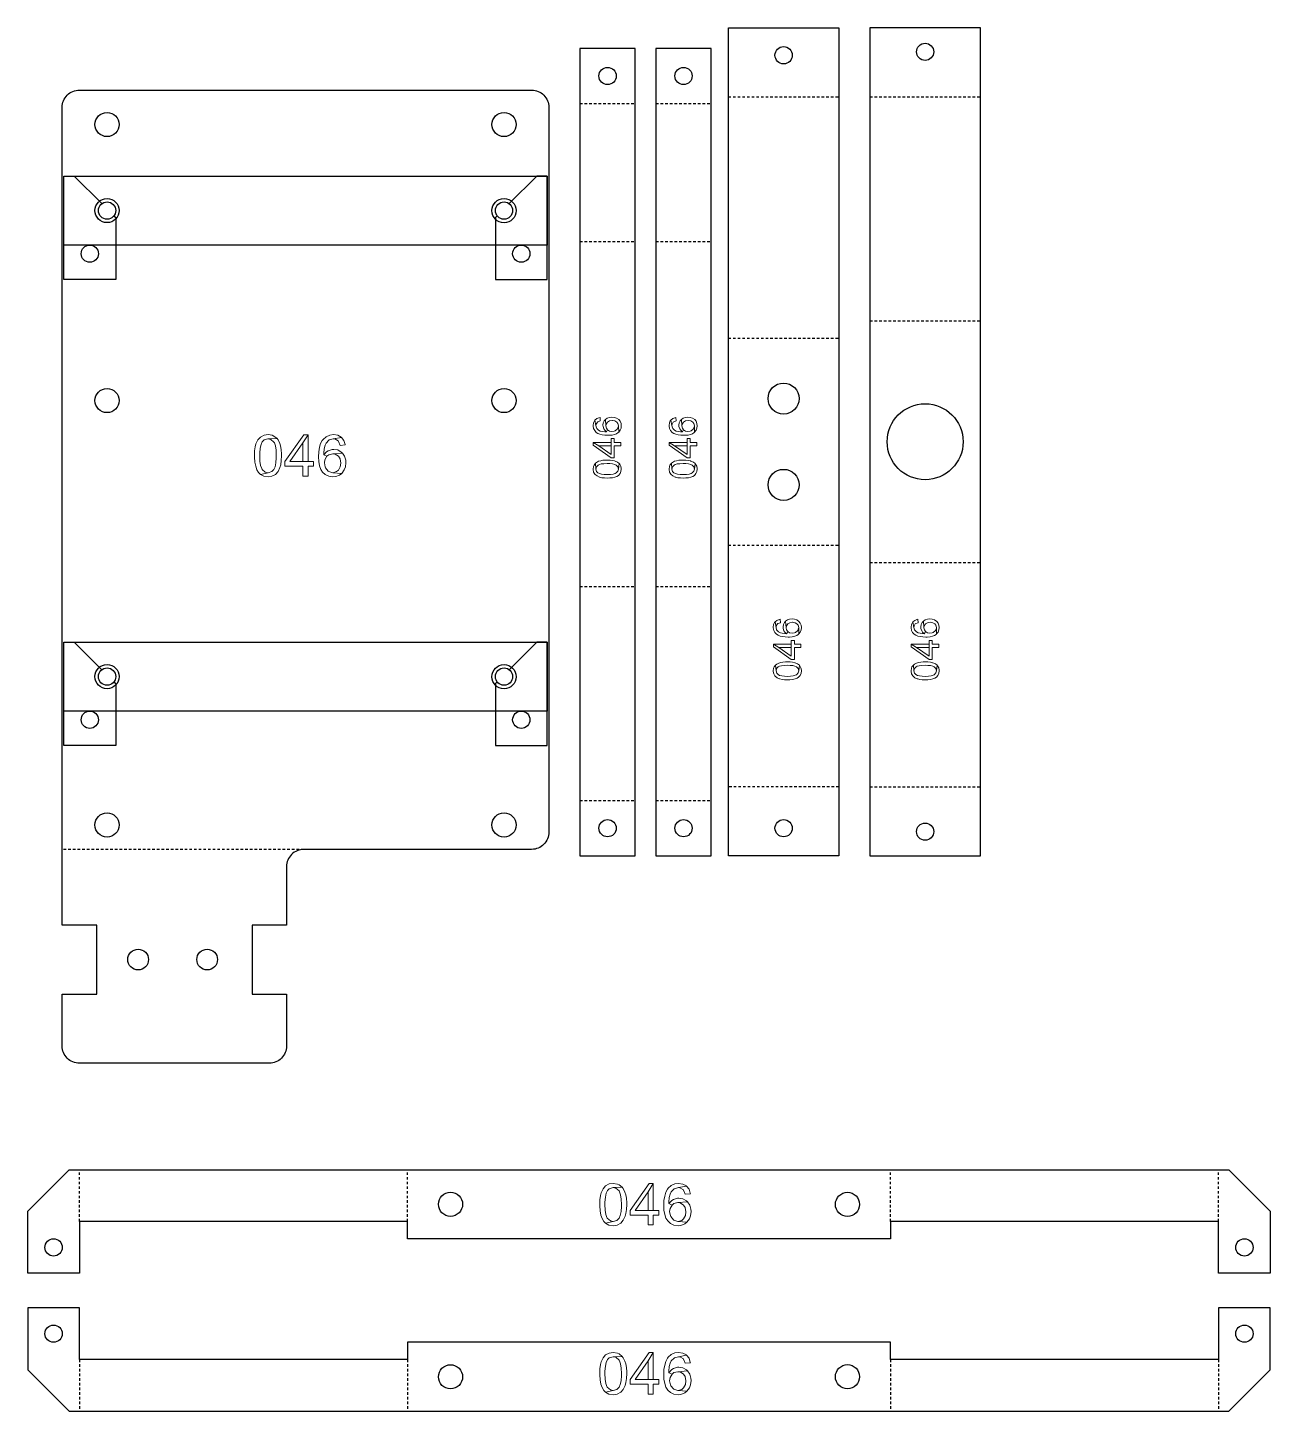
# Model space of a CAD drawing. Header units: millimetres. Extents: x 0 to 2020, y 0 to 926.
# Drawn here: x 1660 to 2020, y 213 to 614 of the extents above; entities that cross this region are included whole.
import ezdxf

# ---------------------------------------------------------------- set-up
doc = ezdxf.new("R2010")
doc.units = ezdxf.units.MM
doc.linetypes.add('JIS_02_0.7', pattern=[1.35, 0.75, -0.6])
doc.layers.add('1', color=30, linetype='Continuous')

msp = doc.modelspace()

# ---------------------------------------------------------------- linework, layer by layer
for points in [[(1863, 614), (1895, 614), (1895, 374), (1863, 374)], [(1904, 374), (1936, 374), (1936, 614), (1904, 614)]]:
    msp.add_lwpolyline(points, close=True)
at = {"color": 0}
for points in [[(1820, 374), (1836, 374), (1836, 608), (1820, 608)], [(1842, 374), (1858, 374), (1858, 608), (1842, 608)], [(1672, 283), (2008, 283), (2020, 271), (2020, 253), (2005, 253), (2005, 268), (1910, 268), (1910, 263), (1770, 263), (1770, 268), (1675, 268), (1675, 253), (1660, 253), (1660, 271), (1672, 283)], [(1672, 213), (2008, 213), (2020, 225), (2020, 243), (2005, 243), (2005, 228), (1910, 228), (1910, 233), (1770, 233), (1770, 228), (1675, 228), (1675, 243), (1660, 243), (1660, 225), (1672, 213)]]:
    msp.add_lwpolyline(points, close=True, dxfattribs=at)
msp.add_lwpolyline([(1735, 333.93), (1735, 318.86, -0.414214), (1730, 313.86), (1675, 313.86, -0.414214), (1670, 318.86), (1670, 333.86), (1680, 333.86), (1680, 353.86), (1670, 353.86), (1670, 590.93, -0.414214), (1675, 595.93), (1806, 595.93, -0.414214), (1811, 590.93), (1811, 380.86, -0.414214), (1806, 375.86), (1740, 375.86, 0.414214), (1735, 370.86), (1735, 353.86), (1725, 353.86), (1725, 333.86), (1735, 333.86)], format="xyb", close=True, dxfattribs=at)
for centre, radius in [((1879, 606), 2.5), ((1920, 607), 2.5), ((1828, 600), 2.5), ((1850, 600), 2.5), ((1879, 506.5), 4.5), ((1920, 494), 11), ((1879, 481.5), 4.5), ((1828, 382), 2.5), ((1850, 382), 2.5), ((1879, 382), 2.5), ((1920, 381), 2.5)]:
    msp.add_circle(centre, radius)
for centre, radius in [((1683, 585.93), 3.5), ((1798, 585.93), 3.5), ((1683, 561), 2.5), ((1798, 561), 2.5), ((1683, 505.93), 3.5), ((1798, 505.93), 3.5), ((1683, 425.93), 2.5), ((1798, 425.93), 2.5), ((1683, 382.93), 3.5), ((1798, 382.93), 3.5), ((1692, 343.93), 3), ((1712, 343.93), 3), ((1782.5, 273), 3.5), ((1897.5, 272.97), 3.5), ((1667.5, 260.5), 2.5), ((2012.5, 260.5), 2.5), ((1667.5, 235.5), 2.5), ((2012.5, 235.5), 2.5), ((1782.5, 223), 3.5), ((1897.5, 223.03), 3.5)]:
    msp.add_circle(centre, radius, dxfattribs=at)
at = {"layer": '1', "linetype": 'JIS_02_0.7'}
for p, q in [((1863, 594), (1895, 594)), ((1904, 594), (1936, 594)), ((1820, 592), (1836, 592)), ((1842, 592), (1858, 592)), ((1820, 552), (1836, 552)), ((1842, 552), (1858, 552)), ((1904, 529), (1936, 529)), ((1863, 524), (1895, 524)), ((1863, 464), (1895, 464)), ((1904, 459), (1936, 459)), ((1820, 452), (1836, 452)), ((1842, 452), (1858, 452)), ((1895, 394), (1863, 394)), ((1904, 394), (1936, 394)), ((1820, 390), (1836, 390)), ((1842, 390), (1858, 390)), ((1740, 375.86), (1670, 375.86)), ((1675, 268), (1675, 283)), ((1770, 268), (1770, 283)), ((1910, 268), (1910, 283)), ((2005, 268), (2005, 283)), ((1675, 228), (1675, 213)), ((1770, 228), (1770, 213)), ((1910, 228), (1910, 213)), ((2005, 228), (2005, 213))]:
    msp.add_line(p, q, dxfattribs=at)
at = {"layer": '1'}
for points in [[(1670.5, 551), (1670.5, 556), (1670.5, 571), (1810.5, 571), (1810.5, 556), (1810.5, 551)], [(1670.5, 415.93), (1670.5, 420.93), (1670.5, 435.93), (1810.5, 435.93), (1810.5, 420.93), (1810.5, 415.93)]]:
    msp.add_lwpolyline(points, close=True, dxfattribs=at)
for points in [[(1685, 559.5), (1685.5, 559), (1685.5, 541), (1670.5, 541), (1670.5, 556), (1670.5, 571), (1673.5, 571), (1681.5, 563)], [(1796, 559.5), (1795.5, 559), (1795.5, 541), (1810.5, 541), (1810.5, 556), (1810.5, 571), (1807.5, 571), (1799.5, 563)], [(1685, 424.43), (1685.5, 423.93), (1685.5, 405.93), (1670.5, 405.93), (1670.5, 420.93), (1670.5, 435.93), (1673.5, 435.93), (1681.5, 427.93)], [(1796, 424.43), (1795.5, 423.93), (1795.5, 405.93), (1810.5, 405.93), (1810.5, 420.93), (1810.5, 435.93), (1807.5, 435.93), (1799.5, 427.93)]]:
    msp.add_lwpolyline(points, dxfattribs=at)
at = {"layer": '1', "color": 30, "lineweight": 0}
for points in [[(1823.81, 498.73), (1823.82, 498.5), (1823.95, 497.81), (1824.26, 497.22), (1824.73, 496.72), (1824.74, 496.69), (1825.22, 496.4), (1825.79, 496.15), (1826.46, 495.99), (1827.23, 495.89), (1828.1, 495.86), (1828.52, 495.86), (1829.33, 495.94), (1830.03, 496.09), (1830.61, 496.32), (1831.07, 496.63), (1831.22, 496.77), (1831.17, 498.61), (1831.16, 498.47), (1830.92, 497.81), (1830.79, 497.63), (1830.22, 497.2), (1829.94, 497.09), (1829.25, 496.99), (1828.56, 497.1), (1828, 497.45), (1827.72, 496.83), (1827.16, 496.86), (1826.43, 496.95), (1825.87, 497.11), (1825.36, 497.38), (1824.89, 497.84), (1824.78, 497.99), (1824.62, 498.66), (1824.34, 500.28), (1824.18, 500.07), (1823.9, 499.46)], [(1824.34, 500.28), (1824.62, 498.66), (1824.68, 499.07), (1825.04, 499.65), (1825.18, 499.75), (1825.87, 500.02), (1825.81, 500.99), (1825.51, 500.94), (1824.86, 500.7)], [(1826.65, 498.78), (1826.69, 498.37), (1826.91, 497.7), (1827.18, 497.31), (1827.72, 496.83), (1828, 497.45), (1827.66, 497.91), (1827.52, 498.57), (1827.37, 500.46), (1827.05, 500.07), (1826.76, 499.47)], [(1827.37, 500.46), (1827.52, 498.57), (1827.61, 499.12), (1828, 499.69), (1828.01, 499.7), (1828.57, 500.02), (1829.3, 500.14), (1829.38, 500.14), (1830.11, 500.01), (1830.66, 499.69), (1831.01, 499.27), (1831.17, 498.61), (1831.22, 496.77), (1831.63, 497.31), (1831.89, 497.93), (1831.98, 498.64), (1831.9, 499.29), (1831.63, 499.92), (1831.24, 500.41), (1830.63, 500.81), (1830.61, 500.83), (1829.96, 501.06), (1829.24, 501.13), (1828.56, 501.07), (1827.92, 500.84)], [(1845.81, 498.73), (1845.82, 498.5), (1845.95, 497.81), (1846.26, 497.22), (1846.73, 496.72), (1846.74, 496.69), (1847.22, 496.4), (1847.79, 496.15), (1848.46, 495.99), (1849.23, 495.89), (1850.1, 495.86), (1850.52, 495.86), (1851.33, 495.94), (1852.03, 496.09), (1852.61, 496.32), (1853.07, 496.63), (1853.22, 496.77), (1853.17, 498.61), (1853.16, 498.47), (1852.92, 497.81), (1852.79, 497.63), (1852.22, 497.2), (1851.94, 497.09), (1851.25, 496.99), (1850.56, 497.1), (1850, 497.45), (1849.72, 496.83), (1849.16, 496.86), (1848.43, 496.95), (1847.87, 497.11), (1847.36, 497.38), (1846.89, 497.84), (1846.78, 497.99), (1846.62, 498.66), (1846.34, 500.28), (1846.18, 500.07), (1845.9, 499.46)], [(1846.34, 500.28), (1846.62, 498.66), (1846.68, 499.07), (1847.04, 499.65), (1847.18, 499.75), (1847.87, 500.02), (1847.81, 500.99), (1847.51, 500.94), (1846.86, 500.7)], [(1848.65, 498.78), (1848.69, 498.37), (1848.91, 497.7), (1849.18, 497.31), (1849.72, 496.83), (1850, 497.45), (1849.66, 497.91), (1849.52, 498.57), (1849.37, 500.46), (1849.05, 500.07), (1848.76, 499.47)], [(1849.37, 500.46), (1849.52, 498.57), (1849.61, 499.12), (1850, 499.69), (1850.01, 499.7), (1850.57, 500.02), (1851.3, 500.14), (1851.38, 500.14), (1852.11, 500.01), (1852.66, 499.69), (1853.01, 499.27), (1853.17, 498.61), (1853.22, 496.77), (1853.63, 497.31), (1853.89, 497.93), (1853.98, 498.64), (1853.9, 499.29), (1853.63, 499.92), (1853.24, 500.41), (1852.63, 500.81), (1852.61, 500.83), (1851.96, 501.06), (1851.24, 501.13), (1850.56, 501.07), (1849.92, 500.84)], [(1729.63, 496.05), (1728.47, 495.9), (1727.44, 495.37), (1726.7, 494.51), (1726.14, 493.36), (1725.93, 492.53), (1725.75, 491.32), (1725.72, 489.93), (1725.72, 489.57), (1725.81, 488.12), (1726.05, 486.88), (1726.4, 485.87), (1726.91, 485.04), (1727.41, 484.54), (1729.63, 485.01), (1728.83, 485.19), (1727.91, 485.99), (1727.79, 486.2), (1727.47, 487.09), (1727.29, 488.33), (1727.23, 489.93), (1727.23, 490.66), (1727.35, 492.09), (1727.62, 493.18), (1727.97, 493.98), (1728.5, 494.51), (1729.6, 494.84), (1732.23, 494.93), (1731.31, 495.66), (1730.84, 495.87)], [(1732.23, 494.93), (1729.6, 494.84), (1730.43, 494.66), (1731.31, 493.86), (1731.46, 493.65), (1731.76, 492.77), (1731.97, 491.52), (1732.02, 489.93), (1732, 489.36), (1731.91, 487.88), (1731.67, 486.76), (1731.31, 485.99), (1730.69, 485.34), (1729.63, 485.01), (1727.41, 484.54), (1728.39, 483.98), (1729.63, 483.8), (1730.78, 483.98), (1731.82, 484.51), (1732.56, 485.37), (1733.09, 486.52), (1733.3, 487.35), (1733.47, 488.53), (1733.53, 489.93), (1733.53, 490.43), (1733.44, 491.73), (1733.27, 492.77), (1733.03, 493.51), (1732.53, 494.54)], [(1741.23, 496.02), (1740.01, 496.02), (1734.54, 488.24), (1734.54, 486.88), (1739.75, 486.88), (1739.75, 484.01), (1741.23, 484.01), (1741.23, 486.88), (1742.85, 486.88), (1742.85, 488.24), (1741.23, 488.24), (1735.99, 488.24), (1739.75, 493.65)], [(1741.23, 496.02), (1739.75, 493.65), (1739.75, 488.24), (1735.99, 488.24), (1741.23, 488.24)], [(1748.59, 496.05), (1747.5, 495.93), (1746.43, 495.46), (1745.58, 494.69), (1745.34, 494.39), (1744.87, 493.48), (1744.54, 492.38), (1744.33, 491.11), (1744.27, 489.63), (1744.33, 488.3), (1744.57, 487.03), (1744.92, 485.96), (1745.43, 485.16), (1746.2, 484.48), (1747.23, 483.98), (1748.44, 483.8), (1749.27, 483.89), (1750.37, 484.33), (1750.99, 484.81), (1748.42, 485.01), (1748.36, 485.01), (1747.2, 485.4), (1747.05, 485.49), (1746.29, 486.43), (1746.2, 486.7), (1745.96, 487.88), (1746.11, 488.8), (1746.67, 489.78), (1745.75, 490.19), (1745.75, 490.66), (1745.87, 491.97), (1746.17, 492.97), (1746.46, 493.59), (1747.26, 494.45), (1747.35, 494.51), (1748.5, 494.84), (1750.9, 495.25), (1750.84, 495.34), (1749.84, 495.87)], [(1750.9, 495.25), (1748.5, 494.84), (1748.95, 494.81), (1749.95, 494.22), (1750.04, 494.1), (1750.52, 492.94), (1752, 493.06), (1751.97, 493.18), (1751.61, 494.36)], [(1823.85, 493.81), (1823.85, 493.02), (1829.02, 489.37), (1829.93, 489.37), (1829.93, 492.84), (1831.84, 492.84), (1831.84, 493.81), (1829.93, 493.81), (1829.93, 494.9), (1829.02, 494.9), (1829.02, 493.81), (1829.02, 490.33), (1825.42, 492.84)], [(1823.85, 493.81), (1825.42, 492.84), (1829.02, 492.84), (1829.02, 490.33), (1829.02, 493.81)], [(1845.85, 493.81), (1845.85, 493.02), (1851.02, 489.37), (1851.93, 489.37), (1851.93, 492.84), (1853.84, 492.84), (1853.84, 493.81), (1851.93, 493.81), (1851.93, 494.9), (1851.02, 494.9), (1851.02, 493.81), (1851.02, 490.33), (1847.42, 492.84)], [(1845.85, 493.81), (1847.42, 492.84), (1851.02, 492.84), (1851.02, 490.33), (1851.02, 493.81)], [(1748.65, 491.79), (1748.21, 491.76), (1747.05, 491.4), (1746.58, 491.11), (1745.75, 490.19), (1746.67, 489.78), (1747.23, 490.22), (1748.36, 490.49), (1751.17, 490.72), (1750.84, 491.02), (1749.84, 491.61)], [(1751.17, 490.72), (1748.36, 490.49), (1749.04, 490.4), (1750.04, 489.78), (1750.49, 489.07), (1750.69, 487.82), (1750.55, 486.76), (1750.01, 485.78), (1749.51, 485.34), (1748.42, 485.01), (1750.99, 484.81), (1751.73, 485.81), (1752.05, 486.7), (1752.2, 487.91), (1752.14, 488.62), (1751.82, 489.78)], [(1823.81, 486.08), (1823.81, 485.91), (1823.95, 485.21), (1824.28, 484.63), (1824.4, 484.49), (1824.94, 484.07), (1825.62, 483.76), (1825.74, 483.72), (1826.36, 483.58), (1827.08, 483.5), (1827.89, 483.47), (1828.65, 483.49), (1829.43, 483.58), (1830.11, 483.75), (1830.69, 483.97), (1831.15, 484.26), (1831.61, 484.76), (1831.88, 485.36), (1831.98, 486.08), (1831.97, 486.26), (1831.83, 486.96), (1831.51, 487.54), (1831.38, 487.68), (1831.17, 486.08), (1831.01, 485.46), (1830.52, 484.94), (1830.17, 484.77), (1829.6, 484.61), (1828.84, 484.52), (1827.89, 484.48), (1827.02, 484.5), (1826.26, 484.61), (1825.64, 484.76), (1825.19, 484.99), (1824.8, 485.41), (1824.62, 486.06), (1824.62, 486.06), (1824.49, 487.76), (1824.07, 487.2), (1823.9, 486.79)], [(1824.49, 487.76), (1824.62, 486.06), (1824.78, 486.71), (1825.27, 487.22), (1825.62, 487.4), (1826.19, 487.55), (1826.96, 487.64), (1827.89, 487.68), (1828.68, 487.65), (1829.47, 487.58), (1830.08, 487.42), (1830.52, 487.22), (1831.01, 486.71), (1831.17, 486.08), (1831.38, 487.68), (1830.85, 488.09), (1830.16, 488.4), (1830.05, 488.43), (1829.43, 488.57), (1828.71, 488.66), (1827.89, 488.69), (1827.33, 488.68), (1826.6, 488.61), (1826, 488.51), (1825.41, 488.32), (1824.81, 488.01)], [(1845.81, 486.08), (1845.81, 485.91), (1845.95, 485.21), (1846.28, 484.63), (1846.4, 484.49), (1846.94, 484.07), (1847.62, 483.76), (1847.74, 483.72), (1848.36, 483.58), (1849.08, 483.5), (1849.89, 483.47), (1850.65, 483.49), (1851.43, 483.58), (1852.11, 483.75), (1852.69, 483.97), (1853.15, 484.26), (1853.61, 484.76), (1853.88, 485.36), (1853.98, 486.08), (1853.97, 486.26), (1853.83, 486.96), (1853.51, 487.54), (1853.38, 487.68), (1853.17, 486.08), (1853.01, 485.46), (1852.52, 484.94), (1852.17, 484.77), (1851.6, 484.61), (1850.84, 484.52), (1849.89, 484.48), (1849.02, 484.5), (1848.26, 484.61), (1847.64, 484.76), (1847.19, 484.99), (1846.8, 485.41), (1846.62, 486.06), (1846.62, 486.06), (1846.49, 487.76), (1846.07, 487.2), (1845.9, 486.79)], [(1846.49, 487.76), (1846.62, 486.06), (1846.78, 486.71), (1847.27, 487.22), (1847.62, 487.4), (1848.19, 487.55), (1848.96, 487.64), (1849.89, 487.68), (1850.68, 487.65), (1851.47, 487.58), (1852.08, 487.42), (1852.52, 487.22), (1853.01, 486.71), (1853.17, 486.08), (1853.38, 487.68), (1852.85, 488.09), (1852.16, 488.4), (1852.05, 488.43), (1851.43, 488.57), (1850.71, 488.66), (1849.89, 488.69), (1849.33, 488.68), (1848.6, 488.61), (1848, 488.51), (1847.41, 488.32), (1846.81, 488.01)], [(1876, 440.26), (1876.01, 440.03), (1876.14, 439.34), (1876.45, 438.75), (1876.92, 438.25), (1876.93, 438.23), (1877.41, 437.93), (1877.98, 437.69), (1878.65, 437.52), (1879.42, 437.42), (1880.29, 437.39), (1880.71, 437.39), (1881.52, 437.47), (1882.22, 437.62), (1882.8, 437.85), (1883.26, 438.16), (1883.41, 438.3), (1883.36, 440.15), (1883.35, 440.01), (1883.11, 439.34), (1882.98, 439.16), (1882.41, 438.74), (1882.13, 438.62), (1881.44, 438.52), (1880.75, 438.64), (1880.19, 438.98), (1879.91, 438.37), (1879.35, 438.39), (1878.62, 438.48), (1878.06, 438.65), (1877.55, 438.92), (1877.08, 439.38), (1876.97, 439.52), (1876.81, 440.2), (1876.52, 441.81), (1876.37, 441.61), (1876.09, 440.99)], [(1876.52, 441.81), (1876.81, 440.2), (1876.87, 440.61), (1877.23, 441.18), (1877.37, 441.29), (1878.06, 441.56), (1878, 442.53), (1877.7, 442.48), (1877.05, 442.23)], [(1878.84, 440.31), (1878.88, 439.9), (1879.1, 439.24), (1879.37, 438.84), (1879.91, 438.37), (1880.19, 438.98), (1879.85, 439.44), (1879.71, 440.11), (1879.56, 441.99), (1879.24, 441.61), (1878.94, 441)], [(1879.56, 441.99), (1879.71, 440.11), (1879.8, 440.66), (1880.19, 441.22), (1880.2, 441.24), (1880.76, 441.56), (1881.49, 441.67), (1881.57, 441.67), (1882.3, 441.54), (1882.85, 441.22), (1883.2, 440.8), (1883.36, 440.15), (1883.41, 438.3), (1883.82, 438.84), (1884.08, 439.47), (1884.17, 440.17), (1884.09, 440.83), (1883.82, 441.45), (1883.43, 441.94), (1882.82, 442.35), (1882.8, 442.36), (1882.15, 442.59), (1881.43, 442.67), (1880.75, 442.61), (1880.11, 442.37)], [(1915.92, 440.26), (1915.93, 440.03), (1916.06, 439.34), (1916.36, 438.75), (1916.84, 438.25), (1916.85, 438.23), (1917.32, 437.93), (1917.9, 437.69), (1918.57, 437.52), (1919.33, 437.42), (1920.2, 437.39), (1920.63, 437.39), (1921.43, 437.47), (1922.14, 437.62), (1922.71, 437.85), (1923.18, 438.16), (1923.33, 438.3), (1923.28, 440.15), (1923.26, 440.01), (1923.02, 439.34), (1922.89, 439.16), (1922.33, 438.74), (1922.05, 438.62), (1921.36, 438.52), (1920.67, 438.64), (1920.1, 438.98), (1919.82, 438.37), (1919.27, 438.39), (1918.54, 438.48), (1917.98, 438.65), (1917.46, 438.92), (1916.99, 439.38), (1916.89, 439.52), (1916.72, 440.2), (1916.44, 441.81), (1916.29, 441.61), (1916.01, 440.99)], [(1916.44, 441.81), (1916.72, 440.2), (1916.79, 440.61), (1917.14, 441.18), (1917.29, 441.29), (1917.98, 441.56), (1917.91, 442.53), (1917.62, 442.48), (1916.97, 442.23)], [(1918.76, 440.31), (1918.8, 439.9), (1919.01, 439.24), (1919.28, 438.84), (1919.82, 438.37), (1920.1, 438.98), (1919.77, 439.44), (1919.63, 440.11), (1919.48, 441.99), (1919.15, 441.61), (1918.86, 441)], [(1919.48, 441.99), (1919.63, 440.11), (1919.72, 440.66), (1920.1, 441.22), (1920.12, 441.24), (1920.68, 441.56), (1921.41, 441.67), (1921.49, 441.67), (1922.22, 441.54), (1922.77, 441.22), (1923.11, 440.8), (1923.28, 440.15), (1923.33, 438.3), (1923.74, 438.84), (1923.99, 439.47), (1924.08, 440.17), (1924.01, 440.83), (1923.74, 441.45), (1923.34, 441.94), (1922.74, 442.35), (1922.71, 442.36), (1922.06, 442.59), (1921.34, 442.67), (1920.67, 442.61), (1920.03, 442.37)], [(1876.04, 435.35), (1876.04, 434.55), (1881.21, 430.9), (1882.12, 430.9), (1882.12, 434.37), (1884.03, 434.37), (1884.03, 435.35), (1882.12, 435.35), (1882.12, 436.43), (1881.21, 436.43), (1881.21, 435.35), (1881.21, 431.86), (1877.61, 434.37)], [(1876.04, 435.35), (1877.61, 434.37), (1881.21, 434.37), (1881.21, 431.86), (1881.21, 435.35)], [(1915.95, 435.35), (1915.95, 434.55), (1921.13, 430.9), (1922.04, 430.9), (1922.04, 434.37), (1923.94, 434.37), (1923.94, 435.35), (1922.04, 435.35), (1922.04, 436.43), (1921.13, 436.43), (1921.13, 435.35), (1921.13, 431.86), (1917.53, 434.37)], [(1915.95, 435.35), (1917.53, 434.37), (1921.13, 434.37), (1921.13, 431.86), (1921.13, 435.35)], [(1876, 427.61), (1876, 427.45), (1876.14, 426.74), (1876.47, 426.17), (1876.59, 426.02), (1877.13, 425.6), (1877.81, 425.29), (1877.93, 425.26), (1878.55, 425.12), (1879.26, 425.04), (1880.08, 425), (1880.84, 425.03), (1881.62, 425.12), (1882.3, 425.28), (1882.88, 425.5), (1883.34, 425.79), (1883.8, 426.29), (1884.07, 426.89), (1884.17, 427.61), (1884.16, 427.79), (1884.02, 428.5), (1883.7, 429.07), (1883.57, 429.21), (1883.36, 427.61), (1883.2, 427), (1882.71, 426.47), (1882.36, 426.31), (1881.79, 426.14), (1881.03, 426.05), (1880.08, 426.01), (1879.21, 426.04), (1878.45, 426.14), (1877.83, 426.29), (1877.38, 426.52), (1876.99, 426.95), (1876.81, 427.6), (1876.81, 427.6), (1876.68, 429.29), (1876.26, 428.74), (1876.09, 428.33)], [(1876.68, 429.29), (1876.81, 427.6), (1876.97, 428.24), (1877.46, 428.75), (1877.81, 428.93), (1878.38, 429.08), (1879.15, 429.17), (1880.08, 429.21), (1880.87, 429.19), (1881.66, 429.11), (1882.27, 428.96), (1882.71, 428.75), (1883.2, 428.24), (1883.36, 427.61), (1883.57, 429.21), (1883.04, 429.62), (1882.35, 429.93), (1882.24, 429.97), (1881.62, 430.11), (1880.9, 430.2), (1880.08, 430.22), (1879.52, 430.21), (1878.79, 430.15), (1878.19, 430.04), (1877.6, 429.85), (1877, 429.55)], [(1915.92, 427.61), (1915.92, 427.45), (1916.06, 426.74), (1916.39, 426.17), (1916.5, 426.02), (1917.04, 425.6), (1917.72, 425.29), (1917.85, 425.26), (1918.46, 425.12), (1919.18, 425.04), (1920, 425), (1920.76, 425.03), (1921.54, 425.12), (1922.22, 425.28), (1922.79, 425.5), (1923.25, 425.79), (1923.71, 426.29), (1923.98, 426.89), (1924.08, 427.61), (1924.07, 427.79), (1923.93, 428.5), (1923.61, 429.07), (1923.48, 429.21), (1923.28, 427.61), (1923.11, 427), (1922.62, 426.47), (1922.28, 426.31), (1921.7, 426.14), (1920.95, 426.05), (1920, 426.01), (1919.13, 426.04), (1918.36, 426.14), (1917.75, 426.29), (1917.3, 426.52), (1916.9, 426.95), (1916.72, 427.6), (1916.72, 427.6), (1916.59, 429.29), (1916.17, 428.74), (1916.01, 428.33)], [(1916.59, 429.29), (1916.72, 427.6), (1916.89, 428.24), (1917.38, 428.75), (1917.72, 428.93), (1918.3, 429.08), (1919.07, 429.17), (1920, 429.21), (1920.78, 429.19), (1921.57, 429.11), (1922.19, 428.96), (1922.62, 428.75), (1923.11, 428.24), (1923.28, 427.61), (1923.48, 429.21), (1922.96, 429.62), (1922.27, 429.93), (1922.15, 429.97), (1921.54, 430.11), (1920.82, 430.2), (1920, 430.22), (1919.44, 430.21), (1918.71, 430.15), (1918.11, 430.04), (1917.52, 429.85), (1916.91, 429.55)], [(1829.63, 279.05), (1828.47, 278.9), (1827.44, 278.37), (1826.7, 277.51), (1826.14, 276.36), (1825.93, 275.53), (1825.75, 274.32), (1825.72, 272.93), (1825.72, 272.57), (1825.81, 271.12), (1826.05, 269.88), (1826.4, 268.87), (1826.91, 268.04), (1827.41, 267.54), (1829.63, 268.01), (1828.83, 268.19), (1827.91, 268.99), (1827.79, 269.2), (1827.47, 270.09), (1827.29, 271.33), (1827.23, 272.93), (1827.23, 273.66), (1827.35, 275.09), (1827.62, 276.18), (1827.97, 276.98), (1828.5, 277.51), (1829.6, 277.84), (1832.23, 277.93), (1831.31, 278.66), (1830.84, 278.87)], [(1832.23, 277.93), (1829.6, 277.84), (1830.43, 277.66), (1831.31, 276.86), (1831.46, 276.65), (1831.76, 275.77), (1831.97, 274.52), (1832.02, 272.93), (1832, 272.36), (1831.91, 270.88), (1831.67, 269.76), (1831.31, 268.99), (1830.69, 268.34), (1829.63, 268.01), (1827.41, 267.54), (1828.39, 266.98), (1829.63, 266.8), (1830.78, 266.98), (1831.82, 267.51), (1832.56, 268.37), (1833.09, 269.52), (1833.3, 270.35), (1833.47, 271.53), (1833.53, 272.93), (1833.53, 273.43), (1833.44, 274.73), (1833.27, 275.77), (1833.03, 276.51), (1832.53, 277.54)], [(1841.23, 279.02), (1840.01, 279.02), (1834.54, 271.24), (1834.54, 269.88), (1839.75, 269.88), (1839.75, 267.01), (1841.23, 267.01), (1841.23, 269.88), (1842.85, 269.88), (1842.85, 271.24), (1841.23, 271.24), (1835.99, 271.24), (1839.75, 276.65)], [(1841.23, 279.02), (1839.75, 276.65), (1839.75, 271.24), (1835.99, 271.24), (1841.23, 271.24)], [(1848.59, 279.05), (1847.5, 278.93), (1846.43, 278.46), (1845.58, 277.69), (1845.34, 277.39), (1844.87, 276.48), (1844.54, 275.38), (1844.33, 274.11), (1844.27, 272.63), (1844.33, 271.3), (1844.57, 270.03), (1844.92, 268.96), (1845.43, 268.16), (1846.2, 267.48), (1847.23, 266.98), (1848.44, 266.8), (1849.27, 266.89), (1850.37, 267.33), (1850.99, 267.81), (1848.42, 268.01), (1848.36, 268.01), (1847.2, 268.4), (1847.05, 268.49), (1846.29, 269.43), (1846.2, 269.7), (1845.96, 270.88), (1846.11, 271.8), (1846.67, 272.78), (1845.75, 273.19), (1845.75, 273.66), (1845.87, 274.97), (1846.17, 275.97), (1846.46, 276.59), (1847.26, 277.45), (1847.35, 277.51), (1848.5, 277.84), (1850.9, 278.25), (1850.84, 278.34), (1849.84, 278.87)], [(1850.9, 278.25), (1848.5, 277.84), (1848.95, 277.81), (1849.95, 277.22), (1850.04, 277.1), (1850.52, 275.94), (1852, 276.06), (1851.97, 276.18), (1851.61, 277.36)], [(1848.65, 274.79), (1848.21, 274.76), (1847.05, 274.4), (1846.58, 274.11), (1845.75, 273.19), (1846.67, 272.78), (1847.23, 273.22), (1848.36, 273.49), (1851.17, 273.72), (1850.84, 274.02), (1849.84, 274.61)], [(1851.17, 273.72), (1848.36, 273.49), (1849.04, 273.4), (1850.04, 272.78), (1850.49, 272.07), (1850.69, 270.82), (1850.55, 269.76), (1850.01, 268.78), (1849.51, 268.34), (1848.42, 268.01), (1850.99, 267.81), (1851.73, 268.81), (1852.05, 269.7), (1852.2, 270.91), (1852.14, 271.62), (1851.82, 272.78)], [(1829.63, 230.05), (1828.47, 229.9), (1827.44, 229.37), (1826.7, 228.51), (1826.14, 227.36), (1825.93, 226.53), (1825.75, 225.32), (1825.72, 223.93), (1825.72, 223.57), (1825.81, 222.12), (1826.05, 220.88), (1826.4, 219.87), (1826.91, 219.04), (1827.41, 218.54), (1829.63, 219.01), (1828.83, 219.19), (1827.91, 219.99), (1827.79, 220.2), (1827.47, 221.09), (1827.29, 222.33), (1827.23, 223.93), (1827.23, 224.66), (1827.35, 226.09), (1827.62, 227.18), (1827.97, 227.98), (1828.5, 228.51), (1829.6, 228.84), (1832.23, 228.93), (1831.31, 229.66), (1830.84, 229.87)], [(1832.23, 228.93), (1829.6, 228.84), (1830.43, 228.66), (1831.31, 227.86), (1831.46, 227.65), (1831.76, 226.77), (1831.97, 225.52), (1832.02, 223.93), (1832, 223.36), (1831.91, 221.88), (1831.67, 220.76), (1831.31, 219.99), (1830.69, 219.34), (1829.63, 219.01), (1827.41, 218.54), (1828.39, 217.98), (1829.63, 217.8), (1830.78, 217.98), (1831.82, 218.51), (1832.56, 219.37), (1833.09, 220.52), (1833.3, 221.35), (1833.47, 222.53), (1833.53, 223.93), (1833.53, 224.43), (1833.44, 225.73), (1833.27, 226.77), (1833.03, 227.51), (1832.53, 228.54)], [(1841.23, 230.02), (1840.01, 230.02), (1834.54, 222.24), (1834.54, 220.88), (1839.75, 220.88), (1839.75, 218.01), (1841.23, 218.01), (1841.23, 220.88), (1842.85, 220.88), (1842.85, 222.24), (1841.23, 222.24), (1835.99, 222.24), (1839.75, 227.65)], [(1841.23, 230.02), (1839.75, 227.65), (1839.75, 222.24), (1835.99, 222.24), (1841.23, 222.24)], [(1848.59, 230.05), (1847.5, 229.93), (1846.43, 229.46), (1845.58, 228.69), (1845.34, 228.39), (1844.87, 227.48), (1844.54, 226.38), (1844.33, 225.11), (1844.27, 223.63), (1844.33, 222.3), (1844.57, 221.03), (1844.92, 219.96), (1845.43, 219.16), (1846.2, 218.48), (1847.23, 217.98), (1848.44, 217.8), (1849.27, 217.89), (1850.37, 218.33), (1850.99, 218.81), (1848.42, 219.01), (1848.36, 219.01), (1847.2, 219.4), (1847.05, 219.49), (1846.29, 220.43), (1846.2, 220.7), (1845.96, 221.88), (1846.11, 222.8), (1846.67, 223.78), (1845.75, 224.19), (1845.75, 224.66), (1845.87, 225.97), (1846.17, 226.97), (1846.46, 227.59), (1847.26, 228.45), (1847.35, 228.51), (1848.5, 228.84), (1850.9, 229.25), (1850.84, 229.34), (1849.84, 229.87)], [(1850.9, 229.25), (1848.5, 228.84), (1848.95, 228.81), (1849.95, 228.22), (1850.04, 228.1), (1850.52, 226.94), (1852, 227.06), (1851.97, 227.18), (1851.61, 228.36)], [(1848.65, 225.79), (1848.21, 225.76), (1847.05, 225.4), (1846.58, 225.11), (1845.75, 224.19), (1846.67, 223.78), (1847.23, 224.22), (1848.36, 224.49), (1851.17, 224.72), (1850.84, 225.02), (1849.84, 225.61)], [(1851.17, 224.72), (1848.36, 224.49), (1849.04, 224.4), (1850.04, 223.78), (1850.49, 223.07), (1850.69, 221.82), (1850.55, 220.76), (1850.01, 219.78), (1849.51, 219.34), (1848.42, 219.01), (1850.99, 218.81), (1851.73, 219.81), (1852.05, 220.7), (1852.2, 221.91), (1852.14, 222.62), (1851.82, 223.78)]]:
    msp.add_lwpolyline(points, close=True, dxfattribs=at)
at = {"layer": '1'}
for centre, radius in [((1683, 561), 3.5), ((1798, 560.97), 3.5), ((1678, 548.5), 2.5), ((1803, 548.5), 2.5), ((1683, 425.93), 3.5), ((1798, 425.9), 3.5), ((1678, 413.43), 2.5), ((1803, 413.43), 2.5)]:
    msp.add_circle(centre, radius, dxfattribs=at)

doc.saveas('drawing.dxf')
